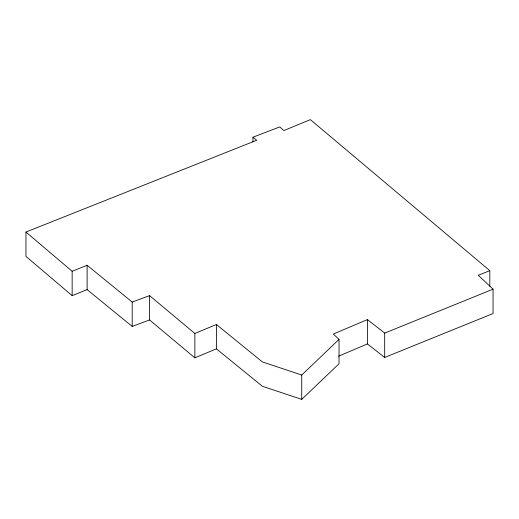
<?xml version="1.0" encoding="UTF-8"?>
<svg xmlns="http://www.w3.org/2000/svg" width="519" height="519" viewBox="0 0 519 519"><rect width="100%" height="100%" fill="white"/><g stroke="black" fill="none" stroke-linecap="round" stroke-linejoin="round"><path stroke-width="0.78" d="M489.819 270.652L310.368 119.63L283.841 130.567L279.754 126.915L252.961 137.211L256.684 140.273L25.95 232.045L72.154 271.275L87.121 265.267L132.202 302.064L149.569 295.616L194.852 333.477L216.41 324.498L216.41 348.852L262.316 386.24L301.734 399.371L301.734 375.016L339.043 339.394L333.341 334.048L367.42 319.587L384.689 333.101L384.689 357.455L493.05 313.541L493.05 289.18L478.284 275.291L489.819 270.652L489.819 286.365M301.734 399.371L339.043 363.754L339.043 339.394M338.524 356.203L367.42 343.941L384.689 357.455M149.569 295.616L149.569 319.97L194.852 357.838L216.41 348.852M384.689 333.101L493.05 289.18M25.95 232.045L25.95 256.399L72.154 295.635L87.121 289.621L132.202 326.419L149.569 319.97M301.734 375.016L262.316 361.886L216.41 324.498M367.42 319.587L367.42 343.941M252.961 137.211L252.961 141.921M194.852 333.477L194.852 357.838M132.202 302.064L132.202 326.419M87.121 265.267L87.121 289.621M72.154 271.275L72.154 295.635"/></g></svg>
